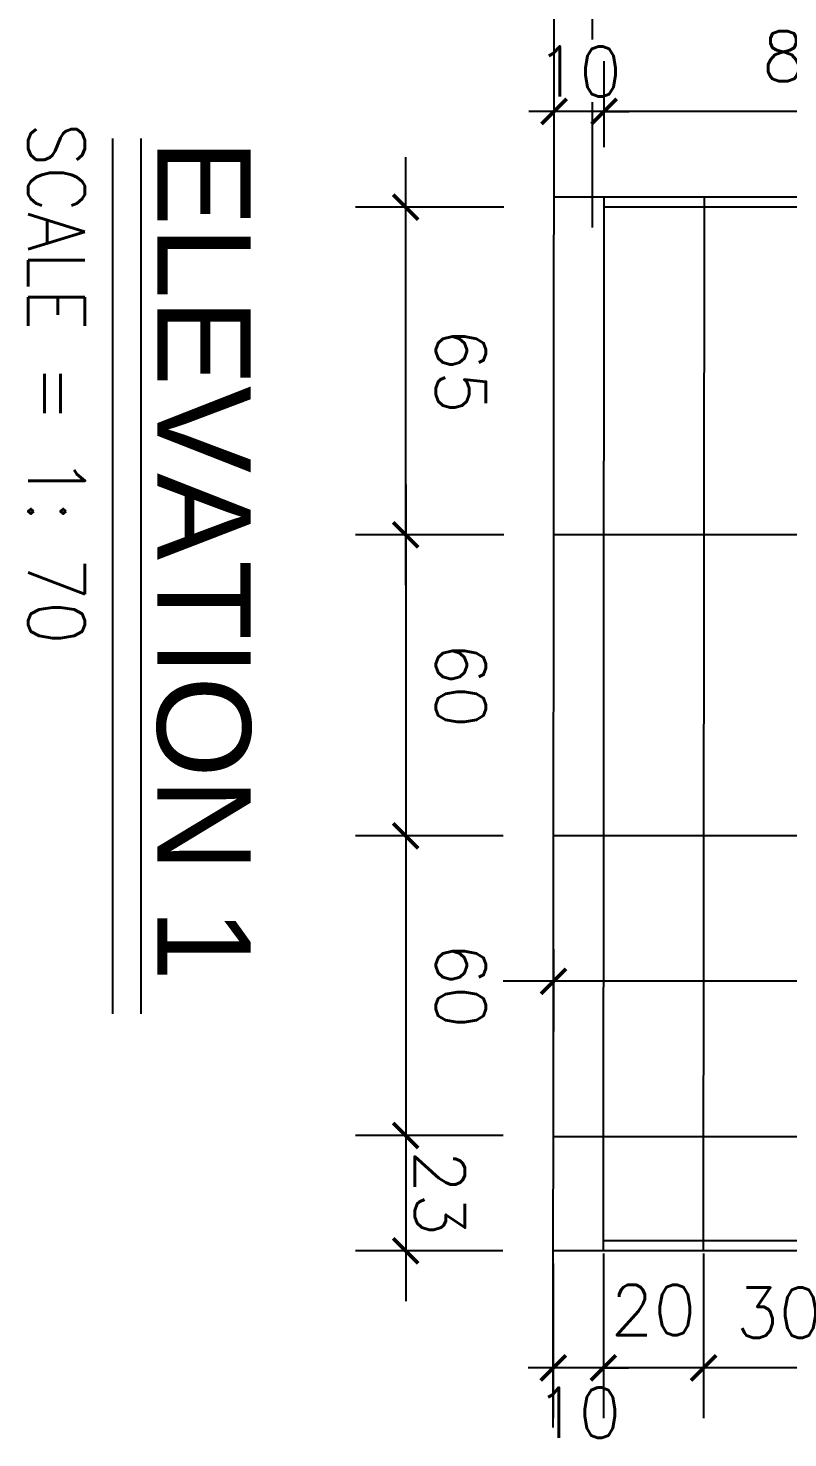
# Model space of a CAD drawing. Header units: centimetres. Extents: x -1797 to 2001, y -8788 to 1856.
# Drawn here: x -1788.5 to -1637.1, y -5016.6 to -4735.6 of the extents above; entities that cross this region are included whole.
import ezdxf

# ---------------------------------------------------------------- set-up
doc = ezdxf.new("R2010")
doc.units = ezdxf.units.CM
doc.header["$LTSCALE"] = 100
doc.header["$MEASUREMENT"] = 0
doc.header["$PDMODE"] = 35
doc.linetypes.add('HIDDEN', pattern=[0.375, 0.25, -0.125])
for name, color, linetype in [('DIM', 1, 'Continuous'), ('HIDDEN -03', 8, 'HIDDEN'), ('ID_Flooring_02', 127, 'Continuous'), ('TEXT', 3, 'Continuous'), ('WALL-01', 7, 'Continuous'), ('WALL-03', 2, 'Continuous'), ('WALL-04', 1, 'Continuous')]:
    doc.layers.add(name, color=color, linetype=linetype)
doc.styles.add('ART', font='arial.ttf')
doc.styles.add('ISO', font='isocp2.shx', dxfattribs={"width": 0.8})
doc.styles.add('ROMANS', font='romans')
doc.dimstyles.new('AS-17-100', dxfattribs={"dimtxt": 10, "dimasz": 5, "dimexe": 10, "dimexo": 10, "dimgap": 6, "dimtad": 1, "dimtoh": 1, "dimdec": 0, "dimdsep": 46, "dimtxsty": 'ROMANS', "dimblk1": 'ARCHTICK', "dimblk2": 'ARCHTICK', "dimsah": 1, "dimcen": 25, "dimdle": 10, "dimclrd": 1, "dimclre": 1, "dimclrt": 2, "dimadec": 0, "dimazin": 0, "dimtfac": 1, "dimtdec": 0, "dimtofl": 0, "dimtmove": 2, "dimatfit": 3, "dimldrblk": 'ARCHTICK', "dimfxl": 1, "dimtolj": 1, "dimtzin": 0, "dimarcsym": 0})
doc.dimstyles.new('DIM DET', dxfattribs={"dimtxt": 0.05, "dimasz": 0.025, "dimexe": 0.025, "dimexo": 0.025, "dimgap": 0.025, "dimtad": 1, "dimzin": 0, "dimdsep": 46, "dimtxsty": 'ISO', "dimblk": 'ARCHTICK', "dimcen": 0.1, "dimdle": 0.025, "dimclrd": 15, "dimclre": 15, "dimclrt": 2, "dimadec": 0, "dimazin": 0, "dimtfac": 1, "dimtmove": 2, "dimatfit": 0, "dimldrblk": 'ARCHTICK', "dimfxl": 0.17, "dimtzin": 1, "dimarcsym": 0})

# ---------------------------------------------------------------- blocks, each defined once
blk = doc.blocks.new('_ARCHTICK')
at = {"color": 0, "linetype": 'ByBlock', "const_width": 0.15}
blk.add_lwpolyline([(-0.5, -0.5), (0.5, 0.5)], dxfattribs=at)
blk = doc.blocks.new('*D357')
at = {"layer": 'Defpoints', "color": 0, "transparency": 16777216}
for p in [(152.71, 912.91), (152.71, 883.33, 0), (218, 883.33, 0)]:
    blk.add_point(p, dxfattribs=at)
at = {"layer": 'DIM', "color": 1, "lineweight": -2, "transparency": 16777216}
for p, q in [((152.71, 893.33), (152.71, 922.91)), ((218, 893.33), (218, 922.91)), ((228, 912.91), (142.71, 912.91))]:
    blk.add_line(p, q, dxfattribs=at)
at = {"layer": 'DIM', "color": 1, "lineweight": -2, "transparency": 16777216, "xscale": 5, "yscale": 5, "zscale": 5, "rotation": 180}
blk.add_blockref('_ARCHTICK', (152.71, 912.91), dxfattribs=at)
at = {"layer": 'DIM', "color": 1, "lineweight": -2, "transparency": 16777216, "xscale": 5, "yscale": 5, "zscale": 5}
blk.add_blockref('_ARCHTICK', (218, 912.91), dxfattribs=at)
at = {"layer": 'DIM', "color": 2, "transparency": 16777216, "insert": (185.36, 901.91), "char_height": 10, "attachment_point": 5, "rotation": 180, "style": 'ROMANS'}
blk.add_mtext('\\A1;65', dxfattribs=at)
blk = doc.blocks.new('*D358')
at = {"layer": 'Defpoints', "color": 0, "transparency": 16777216}
for p in [(92.71, 912.9), (92.71, 883.46, 0), (152.71, 883.33, 0)]:
    blk.add_point(p, dxfattribs=at)
at = {"layer": 'DIM', "color": 1, "lineweight": -2, "transparency": 16777216}
for p, q in [((92.71, 893.46), (92.71, 922.9)), ((152.71, 893.33), (152.71, 922.9)), ((162.71, 912.9), (82.71, 912.9))]:
    blk.add_line(p, q, dxfattribs=at)
at = {"layer": 'DIM', "color": 1, "lineweight": -2, "transparency": 16777216, "xscale": 5, "yscale": 5, "zscale": 5, "rotation": 180}
blk.add_blockref('_ARCHTICK', (92.71, 912.9), dxfattribs=at)
at = {"layer": 'DIM', "color": 1, "lineweight": -2, "transparency": 16777216, "xscale": 5, "yscale": 5, "zscale": 5}
blk.add_blockref('_ARCHTICK', (152.71, 912.9), dxfattribs=at)
at = {"layer": 'DIM', "color": 2, "transparency": 16777216, "insert": (122.71, 901.9), "char_height": 10, "attachment_point": 5, "rotation": 180, "style": 'ROMANS'}
blk.add_mtext('\\A1;60', dxfattribs=at)
blk = doc.blocks.new('*D359')
at = {"layer": 'Defpoints', "color": 0, "transparency": 16777216}
for p in [(33, 912.9), (33, 883.5), (92.71, 883.46, 0)]:
    blk.add_point(p, dxfattribs=at)
at = {"layer": 'DIM', "color": 1, "lineweight": -2, "transparency": 16777216}
for p, q in [((33, 893.5), (33, 922.9)), ((92.71, 893.46), (92.71, 922.9)), ((102.71, 912.9), (23, 912.9))]:
    blk.add_line(p, q, dxfattribs=at)
at = {"layer": 'DIM', "color": 1, "lineweight": -2, "transparency": 16777216, "xscale": 5, "yscale": 5, "zscale": 5, "rotation": 180}
blk.add_blockref('_ARCHTICK', (33, 912.9), dxfattribs=at)
at = {"layer": 'DIM', "color": 1, "lineweight": -2, "transparency": 16777216, "xscale": 5, "yscale": 5, "zscale": 5}
blk.add_blockref('_ARCHTICK', (92.71, 912.9), dxfattribs=at)
at = {"layer": 'DIM', "color": 2, "transparency": 16777216, "insert": (62.86, 901.9), "char_height": 10, "attachment_point": 5, "rotation": 180, "style": 'ROMANS'}
blk.add_mtext('\\A1;60', dxfattribs=at)
blk = doc.blocks.new('*D360')
at = {"layer": 'Defpoints', "color": 0, "transparency": 16777216}
for p in [(-13.32, 853.53), (19.46, 853.53), (19.39, 823.53)]:
    blk.add_point(p, dxfattribs=at)
at = {"layer": 'DIM', "color": 1, "lineweight": -2, "transparency": 16777216}
for p, q in [((-13.32, 813.53), (-13.32, 863.53)), ((9.46, 853.53), (-23.32, 853.53)), ((9.39, 823.53), (-23.32, 823.53))]:
    blk.add_line(p, q, dxfattribs=at)
at = {"layer": 'DIM', "color": 1, "lineweight": -2, "transparency": 16777216, "xscale": 5, "yscale": 5, "zscale": 5}
for p, rotation in [((-13.32, 853.53), 90), ((-13.32, 823.53), 270)]:
    blk.add_blockref('_ARCHTICK', p, dxfattribs=dict(at, rotation=rotation))
at = {"layer": 'DIM', "color": 2, "transparency": 16777216, "insert": (-2.32, 838.53), "char_height": 10, "attachment_point": 5, "rotation": 270, "style": 'ROMANS'}
blk.add_mtext('\\A1;30', dxfattribs=at)
blk = doc.blocks.new('*D361')
at = {"layer": 'Defpoints', "color": 0, "transparency": 16777216}
for p in [(-13.32, 873.5), (19.46, 873.5), (19.46, 853.53)]:
    blk.add_point(p, dxfattribs=at)
at = {"layer": 'DIM', "color": 1, "lineweight": -2, "transparency": 16777216}
for p, q in [((-13.32, 843.53), (-13.32, 883.5)), ((9.46, 873.5), (-23.32, 873.5)), ((9.46, 853.53), (-23.32, 853.53))]:
    blk.add_line(p, q, dxfattribs=at)
at = {"layer": 'DIM', "color": 1, "lineweight": -2, "transparency": 16777216, "xscale": 5, "yscale": 5, "zscale": 5}
for p, rotation in [((-13.32, 873.5), 90), ((-13.32, 853.53), 270)]:
    blk.add_blockref('_ARCHTICK', p, dxfattribs=dict(at, rotation=rotation))
at = {"layer": 'DIM', "color": 2, "transparency": 16777216, "insert": (-1.79, 863.52), "char_height": 10, "attachment_point": 5, "rotation": 270, "style": 'ROMANS'}
blk.add_mtext('\\A1;20', dxfattribs=at)
blk = doc.blocks.new('*D362')
at = {"layer": 'Defpoints', "color": 0, "transparency": 16777216}
for p in [(-13.32, 883.5), (17.46, 883.5), (19.46, 873.5)]:
    blk.add_point(p, dxfattribs=at)
at = {"layer": 'DIM', "color": 1, "lineweight": -2, "transparency": 16777216}
for p, q in [((-13.32, 883.5), (-13.32, 888.5)), ((7.46, 883.5), (-23.32, 883.5)), ((9.46, 873.5), (-23.32, 873.5)), ((-13.32, 873.5), (-13.32, 868.5))]:
    blk.add_line(p, q, dxfattribs=at)
at = {"layer": 'DIM', "color": 1, "lineweight": -2, "transparency": 16777216, "xscale": 5, "yscale": 5, "zscale": 5}
for p, rotation in [((-13.32, 883.5), 270), ((-13.32, 873.5), 90)]:
    blk.add_blockref('_ARCHTICK', p, dxfattribs=dict(at, rotation=rotation))
at = {"layer": 'DIM', "color": 2, "transparency": 16777216, "insert": (-22.26, 878.5), "char_height": 10, "attachment_point": 5, "rotation": 270, "style": 'ROMANS'}
blk.add_mtext('\\A1;10', dxfattribs=at)
blk = doc.blocks.new('*D342')
at = {"layer": 'Defpoints', "color": 0, "transparency": 16777216}
for p in [(220, 873.36, 0), (237.11, 873.36), (218, 793.33, 0)]:
    blk.add_point(p, dxfattribs=at)
at = {"layer": 'DIM', "color": 1, "lineweight": -2, "transparency": 16777216}
for p, q in [((237.11, 783.33), (237.11, 883.36)), ((230, 873.36), (247.11, 873.36)), ((228, 793.33), (247.11, 793.33))]:
    blk.add_line(p, q, dxfattribs=at)
at = {"layer": 'DIM', "color": 1, "lineweight": -2, "transparency": 16777216, "xscale": 5, "yscale": 5, "zscale": 5}
for p, rotation in [((237.11, 873.36), 90), ((237.11, 793.33), 270)]:
    blk.add_blockref('_ARCHTICK', p, dxfattribs=dict(at, rotation=rotation))
at = {"layer": 'DIM', "color": 2, "transparency": 16777216, "insert": (248.11, 833.35), "char_height": 10, "attachment_point": 5, "rotation": 270, "style": 'ROMANS'}
blk.add_mtext('\\A1;80', dxfattribs=at)
blk = doc.blocks.new('*D343')
at = {"layer": 'Defpoints', "color": 0, "transparency": 16777216}
for p in [(220, 883.33), (237.11, 883.33), (220, 873.36, 0)]:
    blk.add_point(p, dxfattribs=at)
at = {"layer": 'DIM', "color": 1, "lineweight": -2, "transparency": 16777216}
for p, q in [((237.11, 883.33), (237.11, 888.33)), ((230, 883.33), (247.11, 883.33)), ((230, 873.36), (247.11, 873.36)), ((237.11, 873.36), (237.11, 868.36))]:
    blk.add_line(p, q, dxfattribs=at)
at = {"layer": 'DIM', "color": 1, "lineweight": -2, "transparency": 16777216, "xscale": 5, "yscale": 5, "zscale": 5}
for p, rotation in [((237.11, 883.33), 270), ((237.11, 873.36), 90)]:
    blk.add_blockref('_ARCHTICK', p, dxfattribs=dict(at, rotation=rotation))
at = {"layer": 'DIM', "color": 2, "transparency": 16777216, "insert": (245.05, 878.35), "char_height": 10, "attachment_point": 5, "rotation": 270, "style": 'ROMANS'}
blk.add_mtext('\\A1;10', dxfattribs=at)
blk = doc.blocks.new('*D363')
at = {"layer": 'Defpoints', "color": 0, "transparency": 16777216}
for p in [(10, 912.9), (10, 883.53), (33, 883.5, 0)]:
    blk.add_point(p, dxfattribs=at)
at = {"layer": 'DIM', "color": 1, "lineweight": -2, "transparency": 16777216}
for p, q in [((10, 893.53), (10, 922.9)), ((33, 893.5), (33, 922.9)), ((43, 912.9), (0, 912.9))]:
    blk.add_line(p, q, dxfattribs=at)
at = {"layer": 'DIM', "color": 1, "lineweight": -2, "transparency": 16777216, "xscale": 5, "yscale": 5, "zscale": 5, "rotation": 180}
blk.add_blockref('_ARCHTICK', (10, 912.9), dxfattribs=at)
at = {"layer": 'DIM', "color": 1, "lineweight": -2, "transparency": 16777216, "xscale": 5, "yscale": 5, "zscale": 5}
blk.add_blockref('_ARCHTICK', (33, 912.9), dxfattribs=at)
at = {"layer": 'DIM', "color": 2, "transparency": 16777216, "insert": (21.5, 906.08), "char_height": 10, "attachment_point": 5, "rotation": 180, "style": 'ROMANS'}
blk.add_mtext('\\A1;23', dxfattribs=at)
blk = doc.blocks.new('*D753')
at = {"layer": 'Defpoints', "color": 0, "transparency": 16777216}
for p in [(-1683.8, -4909.2), (-1563.77, -4909.36, 0), (-1683.8, -4925.59)]:
    blk.add_point(p, dxfattribs=at)
at = {"layer": 'DIM', "color": 1, "lineweight": -2, "transparency": 16777216}
for p, q in [((-1683.8, -4919.2), (-1683.8, -4935.59)), ((-1563.77, -4919.36), (-1563.77, -4935.59)), ((-1553.77, -4925.59), (-1693.8, -4925.59))]:
    blk.add_line(p, q, dxfattribs=at)
at = {"layer": 'DIM', "color": 1, "lineweight": -2, "transparency": 16777216, "xscale": 5, "yscale": 5, "zscale": 5, "rotation": 180}
blk.add_blockref('_ARCHTICK', (-1683.8, -4925.59), dxfattribs=at)
at = {"layer": 'DIM', "color": 1, "lineweight": -2, "transparency": 16777216, "xscale": 5, "yscale": 5, "zscale": 5}
blk.add_blockref('_ARCHTICK', (-1563.77, -4925.59), dxfattribs=at)
at = {"layer": 'DIM', "color": 2, "transparency": 16777216, "insert": (-1623.78, -4914.59), "char_height": 10, "attachment_point": 5, "style": 'ROMANS'}
blk.add_mtext('\\A1;120', dxfattribs=at)
blk = doc.blocks.new('D')
at = {"layer": 'DIM'}
for base, p1, p2, angle, picture, middle in [((10, 912.9, 0), (33, 883.5), (10, 883.53, 0), 180, '*D363', (21.5, 906.08, 0)), ((-13.32, 883.5), (19.46, 873.5), (17.46, 883.5), 270, '*D362', (-22.26, 878.5)), ((237.11, 883.33), (220, 873.36, 0), (220, 883.33), 270, '*D343', (245.05, 878.35)), ((-13.32, 873.5), (19.46, 853.53), (19.46, 873.5), 270, '*D361', (-1.79, 863.52))]:
    dim = blk.add_linear_dim(base=base, p1=p1, p2=p2, angle=angle, dimstyle='AS-17-100', dxfattribs=at)
    dim.commit()
    dim.dimension.update_dxf_attribs({"geometry": picture, "text_midpoint": middle, "dimtype": 128})
for base, p1, p2, angle, picture, middle in [((33, 912.9), (92.71, 883.46, 0), (33, 883.5), 180, '*D359', (62.86, 901.9)), ((92.71, 912.9), (152.71, 883.33, 0), (92.71, 883.46, 0), 180, '*D358', (122.71, 901.9)), ((152.71, 912.91), (218, 883.33, 0), (152.71, 883.33, 0), 180, '*D357', (185.36, 901.91)), ((237.11, 873.36), (218, 793.33, 0), (220, 873.36, 0), 270, '*D342', (248.11, 833.35)), ((-13.32, 853.53), (19.39, 823.53), (19.46, 853.53), 270, '*D360', (-2.32, 838.53))]:
    dim = blk.add_linear_dim(base=base, p1=p1, p2=p2, angle=angle, dimstyle='AS-17-100', dxfattribs=at)
    dim.commit()
    dim.dimension.update_dxf_attribs({"geometry": picture, "text_midpoint": middle})

msp = doc.modelspace()

# ---------------------------------------------------------------- linework, layer by layer
at = {"layer": 'ID_Flooring_02'}
for p, q in [((-1653.87, -4979.32), (-1653.66, -4769.32, 0)), ((-1683.75, -4836.61, 0), (-1683.87, -4836.61, 0)), ((-1563.73, -4836.61, 0), (-1683.75, -4836.61, 0)), ((-1683.8, -4896.61, 0), (-1683.87, -4896.61, 0)), ((-1563.77, -4896.61, 0), (-1683.8, -4896.61, 0)), ((-1373.87, -4956.61, 0), (-1683.8, -4956.61, 0))]:
    msp.add_line(p, q, dxfattribs=at)
at = {"layer": 'WALL-01'}
for p, q in [((-1683.87, -5014.55), (-1683.67, -4728.03)), ((-1323.87, -4769.32), (-1683.67, -4769.32)), ((-1323.87, -4979.32), (-1683.87, -4979.32))]:
    msp.add_line(p, q, dxfattribs=at)
at = {"layer": 'WALL-03'}
for p, q in [((-1771.61, -4932.09, 0), (-1771.61, -4757.61, 0)), ((-1765.97, -4932.09, 0), (-1765.97, -4757.61, 0)), ((-1673.84, -4979.32, 0), (-1673.7, -4769.32, 0))]:
    msp.add_line(p, q, dxfattribs=at)
at = {"layer": 'WALL-04'}
for p, q in [((-1373.87, -4771.32), (-1673.7, -4771.32)), ((-1683.84, -4977.32), (-1683.87, -4977.32)), ((-1373.87, -4977.32), (-1673.84, -4977.32))]:
    msp.add_line(p, q, dxfattribs=at)

# ---------------------------------------------------------------- block references
at = {"layer": 'DIM', "rotation": 89.99999999999997}
msp.add_blockref('D', (-800.34, -4989.32, 0), dxfattribs=at)

# ---------------------------------------------------------------- texts
at = {"layer": 'TEXT', "style": 'ROMANS', "width": 0.9}
msp.add_text('SCALE = 1: 70', height=11.286, rotation=270, dxfattribs=at).set_placement((-1788.48, -4754.44, 0))
at = {"layer": 'TEXT', "style": 'ART'}
msp.add_text('ELEVATION 1', height=18.6386, rotation=270, dxfattribs=at).set_placement((-1762.76, -4757.71, 0))

# ---------------------------------------------------------------- dimensions: what is measured, and where the dimension line sits
at = {"layer": 'DIM'}
dim = msp.add_linear_dim(base=(-1683.8, -4925.59), p1=(-1563.77, -4909.36, 0), p2=(-1683.8, -4909.2), dimstyle='AS-17-100', dxfattribs=at)
dim.commit()
dim.dimension.update_dxf_attribs({"geometry": '*D753', "text_midpoint": (-1623.78, -4914.59)})

# ---------------------------------------------------------------- leaders
at = {"layer": 'HIDDEN -03'}
msp.add_leader([(-1676.01, -4775.36, 0), (-1676.01, -4594.3, 0)], dimstyle='DIM DET', override={"dimasz": 0.04, "dimtad": 0, "dimclrd": 251, "dimldrblk": 'Dot', "dimfxl": 0.1}, dxfattribs=at)

doc.saveas('drawing.dxf')
